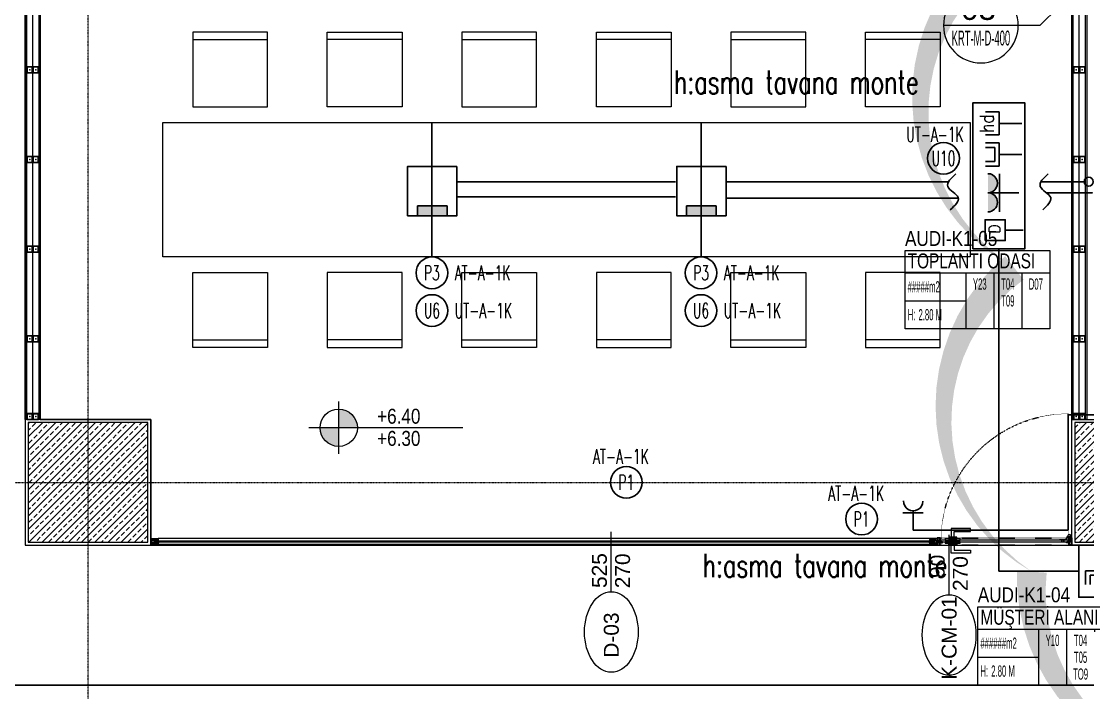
# Model space of a CAD drawing. Extents: x -1439 to 23780, y -1362 to 4476.
# Drawn here: x 8523 to 9236, y 2264 to 2713 of the extents above; entities that cross this region are included whole.
import ezdxf
from ezdxf.enums import TextEntityAlignment as Align

# ---------------------------------------------------------------- set-up
doc = ezdxf.new("R2010")
doc.units = 0
doc.header["$MEASUREMENT"] = 0
for name, pattern in [('Audi$0$DASHDOT', [1, 0.5, -0.25, 0, -0.25]), ('Audi$0$DASHDOT2', [0.5, 0.25, -0.125, 0, -0.125]), ('Audi$0$DOT2', [0.125, 0, -0.125]), ('DASHED2', [0.375, 0.25, -0.125])]:
    doc.linetypes.add(name, pattern=pattern)
doc.layers.get('0').update_dxf_attribs({"color": 9, "lineweight": 9})
for name, color, linetype, lineweight in [('0 @ 1', 9, 'Continuous', 9), ('Audi$0$01', 8, 'Continuous', 9), ('Audi$0$05', 8, 'Continuous', 9), ('Audi$0$06C', 8, 'Continuous', 9), ('Audi$0$06D', 8, 'Continuous', 9), ('Audi$0$07K', 8, 'Continuous', 9), ('Audi$0$09W', 8, 'Continuous', 9), ('Audi$0$10', 8, 'Continuous', 9), ('Audi$0$11', 8, 'Continuous', 9), ('Audi$0$14', 8, 'Continuous', 9), ('Audi$0$15', 8, 'Continuous', 9), ('Audi$0$20', 8, 'Audi$0$DOT2', 9), ('Audi$0$21', 8, 'Continuous', 9), ('Audi$0$22', 8, 'Continuous', 9), ('Audi$0$24', 8, 'Audi$0$DASHDOT2', 9), ('Audi$0$35', 8, 'Continuous', 9), ('E-1x8 W ACİL ÇIKIŞ ARMATÜRÜ (TİP1)', 7, 'Continuous', 30), ('E-DATA PRİZİ (RJ45)', 7, 'Continuous', 30), ('E-DÖŞEME (ŞAP İÇİ) PRİZ KUTUSU', 7, 'Continuous', 30), ('E-KABLO', 7, 'Continuous', 30), ('E-PRİZ', 7, 'Continuous', 30), ('E-TV PRİZİ', 7, 'Continuous', 30), ('E-YAZI', 7, 'Continuous', 30), ('E-ÇİFTLİ UPS PRİZ', 7, 'Continuous', 30)]:
    doc.layers.add(name, color=color, linetype=linetype, lineweight=lineweight)
doc.styles.add('Audi$0$Arial', font='arial.ttf', dxfattribs={"height": 2.5})
doc.styles.add('Audi$0$MuuM_TEXT-STANDART', font='ARIALN.TTF')
doc.styles.add('E-YAZI', font='txttw.shx')
pattern_1 = [(225, (-604.72494, -2171.82614), (-0.0883883476, 0.0883883476), []), (135, (-604.72494, -2171.82614), (0.0883883476, 0.0883883476), [])]

# ---------------------------------------------------------------- blocks, each defined once
blk = doc.blocks.new('Audi$0$P-AUDI_TOP')
at = {"layer": 'Audi$0$05'}
for points in [[(20, 10.5), (70, 10.5), (70, 60.5), (20, 60.5)], [(20, 10.5), (70, 10.5), (70, 60.5), (20, 60.5)], [(160, 10.5), (110, 10.5), (110, 60.5), (160, 60.5)], [(160, 10.5), (110, 10.5), (110, 60.5), (160, 60.5)], [(0, 0), (180, 0), (180, -90), (0, -90)], [(0, 0), (180, 0), (180, -90), (0, -90)], [(20, -100.5), (70, -100.5), (70, -150.5), (20, -150.5)], [(20, -100.5), (70, -100.5), (70, -150.5), (20, -150.5)], [(160, -100.5), (110, -100.5), (110, -150.5), (160, -150.5)], [(160, -100.5), (110, -100.5), (110, -150.5), (160, -150.5)]]:
    blk.add_lwpolyline(points, close=True, dxfattribs=at)
for points in [[(20, 55.5), (70, 55.5)], [(20, 55.5), (70, 55.5)], [(160, 55.5), (110, 55.5)], [(160, 55.5), (110, 55.5)], [(20, -145.5), (70, -145.5)], [(20, -145.5), (70, -145.5)], [(160, -145.5), (110, -145.5)], [(160, -145.5), (110, -145.5)]]:
    blk.add_lwpolyline(points, dxfattribs=at)
blk = doc.blocks.new('Audi$0$0_doorno')
blk.add_lwpolyline([(4.5, 0), (12.5, 0)])
blk.add_ellipse((-0.89, 0), major_axis=(-5.39, 0), ratio=0.666667)
at = {"style": 'Audi$0$Arial'}
blk.add_attdef('YUKSEKLIK', text='', height=2, dxfattribs=at).set_placement((5, 12.3), align=Align.TOP_LEFT)
blk.add_attdef('KAPINO', text='', height=2, dxfattribs=at).set_placement((0, 0), align=Align.MIDDLE)
blk.add_attdef('GENISLIK', text='', height=2, dxfattribs=at).set_placement((5, -3.79), align=Align.BOTTOM_LEFT)
blk = doc.blocks.new('Audi$0$0_detailbox1')
blk.add_lwpolyline([(10.41, -2.5), (7.91, 0), (-5, 0)])
blk.add_circle((0, 0), 5)
at = {"style": 'Audi$0$Arial'}
blk.add_attdef('DETAYADI', text='', height=3, dxfattribs=at).set_placement((0, 0), align=Align.BOTTOM_CENTER)
blk.add_attdef('PAFTAADI', text='', height=2, dxfattribs=at).set_placement((0, -0.5), align=Align.TOP_CENTER)
blk = doc.blocks.new('Audi$0$0_elevationtarget-p')
h = blk.add_hatch(color=256)
h.paths.add_polyline_path([(2.5, 0, 0.414214), (0, 2.5), (0, 0)])
h.paths.add_polyline_path([(0, 0), (-2.5, 0, 0.414214), (0, -2.5)])
blk.add_line((0, -3.5), (0, 3.5))
blk.add_lwpolyline([(16.6, 0), (-4, 0)])
blk.add_circle((0, 0), 2.5)
at = {"style": 'Audi$0$Arial'}
blk.add_attdef('BITMISKOT', text='', height=2, dxfattribs=at).set_placement((4.5, 0), align=Align.BOTTOM_LEFT)
blk.add_attdef('KABAKOT', text='', height=2, dxfattribs=at).set_placement((4.5, -0.59), align=Align.TOP_LEFT)
blk = doc.blocks.new('Audi$0$0_roomno2-flat-2')
at = {"layer": 'Audi$0$21'}
blk.add_lwpolyline([(96.88, -52.5), (0, -52.5), (0, 0), (96.88, 0)], close=True, dxfattribs=at)
for points in [[(0, -15), (96.88, -15)], [(40.62, -15), (40.62, -52.5)], [(59.38, -15), (59.38, -52.5)], [(78.12, -15), (78.12, -52.5)], [(0, -33.75), (40.62, -33.75)]]:
    blk.add_lwpolyline(points, dxfattribs=at)
at = {"layer": 'Audi$0$21', "style": 'Audi$0$MuuM_TEXT-STANDART', "width": 0.6}
blk.add_text('H:', height=7.5, dxfattribs=at).set_placement((1.75, -43.04), align=Align.MIDDLE_LEFT)
at = {"layer": 'Audi$0$21', "style": 'Audi$0$Arial'}
blk.add_attdef('ODANO', (0, 5.85), '', height=10, dxfattribs=at)
blk.add_attdef('MEKANADI', text='', height=10, dxfattribs=at).set_placement((1.75, -15), align=Align.BOTTOM_LEFT)
at = {"layer": 'Audi$0$21', "style": 'Audi$0$MuuM_TEXT-STANDART', "width": 0.6}
for tag, p in [('M2', (1.75, -24.38)), ('TEMIZTAVANYUKSEKLIGI', (9, -43.04))]:
    blk.add_attdef(tag, text='', height=7.5, dxfattribs=at).set_placement(p, align=Align.MIDDLE_LEFT)
for tag, p in [('YER01', (50, -22.5)), ('TAVAN01', (68.75, -22.5)), ('DUVAR01', (87.5, -22.5)), ('YER02', (50, -33.75)), ('TAVAN02', (68.75, -33.75)), ('DUVAR02', (87.5, -33.75)), ('YER03', (50, -45)), ('TAVAN03', (68.75, -45)), ('DUVAR03', (87.5, -45))]:
    blk.add_attdef(tag, text='', height=7.5, dxfattribs=at).set_placement(p, align=Align.MIDDLE_CENTER)
blk = doc.blocks.new('Audi$0$p-kolon_80x80')
at = {"layer": 'Audi$0$09W'}
h = blk.add_hatch(dxfattribs=at)
h.set_pattern_fill('ANSI33', color=256, scale=25, style=0)
h.set_pattern_definition([(45, (-1222.5, -385), (-4.419417, 4.419417), []), (45, (-1218.0806, -385), (-4.419417, 4.419417), [3.125, -1.5625])])
h.paths.add_polyline_path([(-40, -40), (40, -40), (40, 40), (-40, 40)])
blk.add_lwpolyline([(-40, -40), (40, -40), (40, 40), (-40, 40)], close=True)
blk = doc.blocks.new('Audi$0$Prf-40x40')
for points in [[(1.5, -2), (-1.5, -2, -0.414214), (-2, -1.5), (-2, 1.5, -0.414214), (-1.5, 2), (1.5, 2, -0.414214), (2, 1.5), (2, -1.5, -0.414214)], [(1.5, -1.7), (-1.5, -1.7, -0.414214), (-1.7, -1.5), (-1.7, 1.5, -0.414214), (-1.5, 1.7), (1.5, 1.7, -0.414214), (1.7, 1.5), (1.7, -1.5, -0.414214)]]:
    blk.add_lwpolyline(points, format="xyb", close=True)
at = {"color": 252}
blk.add_point((0, 0), dxfattribs=at)
blk = doc.blocks.new('Audi$0$g-kapı kolu-p')
for points in [[(11.85, 8.21), (-0.95, 8.21), (-0.95, 2.41), (0.95, 2.41), (0.95, 6.31), (11.85, 6.31), (11.85, 8.21)], [(11.85, -8.21), (-0.95, -8.21), (-0.95, -2.41), (0.95, -2.41), (0.95, -6.31), (11.85, -6.31), (11.85, -8.21)]]:
    blk.add_lwpolyline(points)
for points in [[(-5, 0.5), (5, 0.5), (5, 1.5), (-5, 1.5)], [(-2.65, 1.5), (2.65, 1.5), (2.65, 2.41), (-2.65, 2.41)], [(-5, -1.5), (5, -1.5), (5, -0.5), (-5, -0.5)], [(-2.65, -1.5), (2.65, -1.5), (2.65, -2.41), (-2.65, -2.41)]]:
    blk.add_lwpolyline(points, close=True)
blk = doc.blocks.new('Audi$0$k-cambölme-kapı-p')
at = {"layer": 'Audi$0$10'}
h = blk.add_hatch(dxfattribs=at)
h.set_pattern_fill('NET', color=256, angle=135, style=0)
h.set_pattern_definition([(135, (3753.7029, 560.85184), (-0.0883883476, -0.0883883476), []), (225, (3753.7029, 560.85184), (0.0883883476, -0.0883883476), [])])
h.paths.add_polyline_path([(2.08, -0.06), (2.08, 0.02), (2.07, 0.04), (2.05, 0.07), (2.01, 0.09), (1.98, 0.1), (1.97, 0.1), (1.97, -0.29), (1.94, -0.29), (1.94, -0.43), (1.88, -0.49), (1.67, -0.49), (1.82, -0.29), (1.73, -0.29), (1.53, -0.5), (1.44, -0.5), (1.62, -0.32), (1.62, -0.29), (1.51, -0.29), (1.34, -0.42), (1.32, -0.44), (1.3, -0.48), (1.29, -0.51), (1.26, -0.57), (1.26, -0.31), (1.32, -0.29), (1.23, -0.29), (1.23, -0.53), (1.23, -0.59), (1.24, -0.62), (1.26, -0.64), (3.47, -0.64), (3.47, -0.58), (3.38, -0.35), (3.38, -0.3), (3.42, -0.25), (3.42, -0.2), (3.38, -0.16), (2.73, -0.16), (2.74, -0.2), (2.91, -0.2, -1), (2.91, -0.25)])
h.paths.add_polyline_path([(2.05, -0.18), (2.05, -0.21), (2.08, -0.23), (2.11, -0.24), (2.15, -0.25), (2.95, -0.27), (2.92, -0.29), (2.55, -0.29), (2.54, -0.31), (2.52, -0.33), (2.5, -0.34), (2.48, -0.34), (2.46, -0.34), (2.44, -0.32), (2.42, -0.3), (2.08, -0.3), (1.99, -0.11), (1.99, -0.07), (2.05, -0.07)], flags=16)
h.paths.add_polyline_path([(2.41, -0.34), (2.51, -0.5), (2.08, -0.5), (2.08, -0.34)], flags=16)
h.paths.add_polyline_path([(2.55, -0.33), (2.89, -0.33), (2.94, -0.33), (3.28, -0.34, 0.166992), (3.34, -0.55), (2.72, -0.55), (2.55, -0.36)], flags=16)
h.paths.add_polyline_path([(3.02, -0.22), (3.02, -0.2), (3.33, -0.2, 0.10606), (3.29, -0.33), (3.01, -0.27)], flags=16)
h = blk.add_hatch(dxfattribs=at)
h.set_pattern_fill('NET', color=256, angle=135, style=0)
h.set_pattern_definition([(45, (474.94443, 2280.71206), (0.0883883476, -0.0883883476), []), (315, (474.94443, 2280.71206), (-0.0883883476, -0.0883883476), [])])
h.paths.add_polyline_path([(87.27, -0.16), (87.26, -0.2), (87.09, -0.2, 1), (87.09, -0.25), (87.92, -0.25), (87.92, -0.01), (87.93, 0.03), (87.96, 0.05), (88, 0.07), (88.03, 0.07), (88.03, -0.29), (88.06, -0.29), (88.06, -0.43), (88.12, -0.49), (88.33, -0.49), (88.18, -0.29), (88.27, -0.29), (88.47, -0.5), (88.56, -0.5), (88.38, -0.32), (88.38, -0.29), (88.49, -0.29), (88.66, -0.42), (88.68, -0.44), (88.7, -0.48), (88.71, -0.51), (88.74, -0.57), (88.74, -0.31), (88.68, -0.29), (88.77, -0.29), (88.77, -0.53), (88.77, -0.59), (88.76, -0.62), (88.74, -0.64), (86.53, -0.64), (86.53, -0.58), (86.62, -0.35), (86.62, -0.3), (86.58, -0.25), (86.58, -0.2), (86.62, -0.16)])
h.paths.add_polyline_path([(87.28, -0.55), (87.45, -0.36), (87.45, -0.33), (87.11, -0.33), (87.06, -0.33), (87.03, -0.31), (86.99, -0.27), (86.98, -0.22), (86.98, -0.2), (86.67, -0.2, -0.292264), (86.66, -0.55)], flags=16)
h.paths.add_polyline_path([(87.48, -0.51), (87.59, -0.51), (87.53, -0.43)], flags=16)
h.paths.add_polyline_path([(87.56, -0.4), (87.69, -0.5), (87.92, -0.5), (87.92, -0.34), (87.59, -0.34)], flags=16)
h.paths.add_polyline_path([(87.62, -0.53), (87.71, -0.62), (87.71, -0.53)], flags=16)
for points in [[(1.97, -0.29), (1.97, 2.13), (2.05, 2.13), (2.05, 2.28, 0.414214), (1.89, 2.44), (0.08, 2.44, 0.414214), (0, 2.36), (0, -2.36, 0.414214), (0.08, -2.44), (2.05, -2.44), (2.05, -2.25), (2.05, -2.23), (2.05, -2.23), (2.05, -2.23), (2.05, -2.23), (2.05, -2.23), (2.05, -0.89)], [(88.03, -0.29), (88.03, 2.13), (87.95, 2.13), (87.95, 2.28, -0.414214), (88.11, 2.44), (89.92, 2.44, -0.414214), (90, 2.36), (90, -2.36, -0.414214), (89.92, -2.44), (87.95, -2.44), (87.95, -2.25), (87.95, -2.23), (87.95, -2.23), (87.95, -2.23), (87.95, -2.23), (87.95, -2.23), (87.95, -0.89)], [(1.51, -0.29), (1.34, -0.42), (1.32, -0.44), (1.3, -0.48), (1.29, -0.51), (1.26, -0.57), (1.26, -0.31), (1.32, -0.29), (1.23, -0.29), (1.23, -0.53), (1.23, -0.59), (1.24, -0.62), (1.26, -0.64), (3.47, -0.64), (3.47, -0.58), (3.38, -0.35), (3.38, -0.3), (3.42, -0.25), (3.42, -0.2), (3.38, -0.16), (2.73, -0.16), (2.74, -0.2), (2.91, -0.2, -1), (2.91, -0.25, -1)], [(88.49, -0.29), (88.66, -0.42), (88.68, -0.44), (88.7, -0.48), (88.71, -0.51), (88.74, -0.57), (88.74, -0.31), (88.68, -0.29), (88.77, -0.29), (88.77, -0.53), (88.77, -0.59), (88.76, -0.62), (88.74, -0.64), (86.53, -0.64), (86.53, -0.58), (86.62, -0.35), (86.62, -0.3), (86.58, -0.25), (86.58, -0.2), (86.62, -0.16), (87.27, -0.16), (87.26, -0.2), (87.09, -0.2, 1), (87.09, -0.25, 1)], [(86.66, -0.55), (87.28, -0.55), (87.45, -0.36), (87.45, -0.33), (87.11, -0.33), (87.06, -0.33), (87.03, -0.31), (86.99, -0.27), (86.98, -0.22), (86.98, -0.2), (86.67, -0.2, 1)]]:
    blk.add_lwpolyline(points, format="xyb", dxfattribs=at)
for points in [[(1.82, 2.27), (0.16, 2.27), (0.16, 2.03), (0.38, 2.03), (0.38, 1.92), (0.22, 1.92), (0.22, 1.16), (0.35, 1.16), (0.35, -0.41), (0.22, -0.41), (0.22, -1.23), (0.36, -1.23), (0.36, -1.38), (0.16, -1.38), (0.16, -2.24), (1.82, -2.24), (1.82, -1.72), (1.62, -1.72), (1.62, -1.58), (1.82, -1.58), (1.82, -1.37), (1.61, -1.37), (1.61, -1.24), (1.74, -1.24), (1.74, -0.85), (1.06, -0.85), (1.06, -0.13), (1.5, -0.13), (1.5, 1.92), (1.57, 2.03), (1.82, 2.03), (1.82, 2.27)], [(0.69, 3.63), (0.69, 2.44)], [(0.69, 2.27), (0.69, -0.24), (1.06, -0.24)], [(1.06, 2.44), (1.06, 2.86)], [(1.06, -0.13), (1.06, 2.27)], [(1.5, 1.92), (1.06, 1.92)], [(1.17, 1.92), (1.17, -0.13)], [(2.91, -0.25), (2.08, -0.06), (2.08, 0.02), (2.07, 0.04), (2.05, 0.07), (2.01, 0.09), (1.98, 0.1), (1.97, 0.1)], [(3.84, 0.88), (2.63, 3.22)], [(4.07, 1.27), (2.67, 3.99)], [(8.14, 0.88), (8.14, 1.27), (4.07, 1.27)], [(5.3, 0.88), (5.3, -0.16)], [(5.5, 1.27), (5.77, 0.97), (5.77, 0.88)], [(5.59, 0.88), (5.59, -0.16)], [(6.76, 1.27), (6.49, 0.97), (6.49, 0.88)], [(6.67, 0.88), (6.67, -0.16)], [(6.96, 0.88), (6.96, -0.16)], [(87.09, -0.25), (87.92, -0.25), (87.92, -0.01), (87.93, 0.03), (87.96, 0.05), (88, 0.07), (88.03, 0.07)], [(88.18, 2.27), (89.84, 2.27), (89.84, 2.03), (89.62, 2.03), (89.62, 1.92), (89.78, 1.92), (89.78, 1.16), (89.65, 1.16), (89.65, -0.41), (89.78, -0.41), (89.78, -1.23), (89.64, -1.23), (89.64, -1.38), (89.84, -1.38), (89.84, -2.24), (88.18, -2.24), (88.18, -1.72), (88.38, -1.72), (88.38, -1.58), (88.18, -1.58), (88.18, -1.37), (88.39, -1.37), (88.39, -1.24), (88.26, -1.24), (88.26, -0.85), (88.94, -0.85), (88.94, -0.13), (88.5, -0.13), (88.5, 1.92), (88.43, 2.03), (88.18, 2.03), (88.18, 2.27)], [(2.05, -0.89), (3.59, -0.89), (3.59, -0.64), (1.23, -0.64), (1.23, -0.29), (1.97, -0.29)], [(1.62, -0.29), (1.62, -0.32), (1.44, -0.5), (1.53, -0.5), (1.73, -0.29)], [(1.82, -0.29), (1.67, -0.49), (1.88, -0.49), (1.94, -0.43), (1.94, -0.29)], [(3.34, -0.55), (2.72, -0.55), (2.55, -0.36), (2.55, -0.33), (2.89, -0.33), (2.94, -0.33)], [(3.28, -0.34), (3.28, -0.34), (2.94, -0.33)], [(3.01, -0.27), (3.02, -0.22), (3.02, -0.2), (3.33, -0.2)], [(3.01, -0.27), (3.29, -0.33), (3.29, -0.33)], [(4.06, -0.16), (4.06, -0.55), (8.14, -0.55)], [(8.14, -0.55), (8.14, -0.16)], [(87.95, -0.89), (86.41, -0.89), (86.41, -0.64), (88.77, -0.64), (88.77, -0.29), (88.03, -0.29)], [(87.59, -0.51), (87.53, -0.43), (87.48, -0.51), (87.59, -0.51)], [(88.18, -0.29), (88.33, -0.49), (88.12, -0.49), (88.06, -0.43), (88.06, -0.29)], [(88.38, -0.29), (88.38, -0.32), (88.56, -0.5), (88.47, -0.5), (88.27, -0.29)]]:
    blk.add_lwpolyline(points, dxfattribs=at)
at = {"layer": 'Audi$0$10', "linetype": 'Audi$0$DASHDOT', "ltscale": 0.05}
for points in [[(3.22, 3.63), (0.2, 3.63)], [(1.71, 2.14), (1.71, 4.9)], [(6.13, 1.44), (6.13, -0.55)]]:
    blk.add_lwpolyline(points, dxfattribs=at)
at = {"layer": 'Audi$0$10'}
for points in [[(1.99, -0.07), (2.05, -0.07), (2.05, -0.18), (2.05, -0.21), (2.08, -0.23), (2.11, -0.24), (2.15, -0.25), (2.95, -0.27), (2.92, -0.29), (2.55, -0.29), (2.54, -0.31), (2.52, -0.33), (2.5, -0.34), (2.48, -0.34), (2.46, -0.34), (2.44, -0.32), (2.42, -0.3), (2.08, -0.3), (1.99, -0.11)], [(2.08, -0.5), (2.08, -0.34), (2.41, -0.34), (2.51, -0.5), (2.51, -0.5)], [(87.92, -0.5), (87.92, -0.34), (87.59, -0.34), (87.56, -0.4), (87.69, -0.5)], [(87.62, -0.53), (87.71, -0.53), (87.71, -0.62)]]:
    blk.add_lwpolyline(points, close=True, dxfattribs=at)
blk.add_circle((1.71, 3.65), 1.02, dxfattribs=at)
for centre, start, end in [((3.6, -0.37), 176.14303, 214.06492), ((3.6, -0.37), 148.89788, 173.11441), ((86.4, -0.37), 325.93508, 31.10212)]:
    blk.add_arc(centre, 0.322, start, end, dxfattribs=at)
at = {"layer": 'Audi$0$15', "linetype": 'Audi$0$DOT2'}
blk.add_lwpolyline([(2.48, 0.36), (2.48, 85.36)], dxfattribs=at)
at = {"layer": 'Audi$0$15'}
blk.add_lwpolyline([(2.58, 0.88), (87.42, 0.88), (87.52, 0.78), (87.52, -0.05), (87.42, -0.16), (2.58, -0.16), (2.58, -0.16), (2.48, -0.05), (2.48, 0.78), (2.58, 0.88)], dxfattribs=at)
at = {"layer": 'Audi$0$15', "linetype": 'Audi$0$DOT2'}
blk.add_arc((2.48, 0.36), 85.04, 0, 90, dxfattribs=at)
at = {"layer": 'Audi$0$20'}
for p, q in [((87.95, 2.43), (2.05, 2.43)), ((87.95, 2.13), (2.05, 2.13)), ((87.95, -2.23), (2.05, -2.23)), ((87.95, -2.44), (2.05, -2.44))]:
    blk.add_line(p, q, dxfattribs=at)
at = {"layer": 'Audi$0$06C', "xscale": -1}
blk.add_blockref('Audi$0$g-kapı kolu-p', (79.64, 0.38), dxfattribs=at)
blk = doc.blocks.new('Audi$0$p-strahle-alüminyumdoğramaprofili')
at = {"layer": 'Audi$0$10'}
h = blk.add_hatch(dxfattribs=at)
h.set_pattern_fill('NET', color=256, angle=315, style=0)
h.set_pattern_definition(pattern_1)
h.paths.add_polyline_path([(-4.62, 2.65), (-4.68, 2.65), (-4.72, 2.75), (-4.72, 2.8), (-4.69, 2.8), (-4.69, 2.92), (-4.98, 2.92), (-4.98, 2.8), (-4.95, 2.8), (-4.99, 2.65), (-5.08, 2.66), (-5.25, 2.28), (-5.14, 2.28), (-5.14, 2.33), (-4.98, 2.52, 0.2599), (-4.9, 2.28), (-4.66, 2.28, 0.382682)])
h.paths.add_polyline_path([(-4.86, 2.52), (-4.67, 2.52, -2.16717)], flags=16)
h = blk.add_hatch(dxfattribs=at)
h.set_pattern_fill('NET', color=256, angle=315, style=0)
h.set_pattern_definition(pattern_1)
h.paths.add_polyline_path([(-4.62, 0.88), (-4.68, 0.88), (-4.72, 0.77), (-4.72, 0.73), (-4.69, 0.73), (-4.69, 0.6), (-4.98, 0.6), (-4.98, 0.73), (-4.95, 0.73), (-4.99, 0.88), (-5.08, 0.87), (-5.25, 1.24), (-5.14, 1.24), (-5.14, 1.2), (-4.98, 1.01, -0.2599), (-4.9, 1.24), (-4.66, 1.24, -0.382682)])
h.paths.add_polyline_path([(-4.86, 1), (-4.67, 1, 2.16717)], flags=16)
h = blk.add_hatch(dxfattribs=at)
h.set_pattern_fill('NET', color=256, angle=315, style=0)
h.set_pattern_definition([(225, (-608.45214, -2173.53612), (-0.0883883476, 0.0883883476), []), (135, (-608.45214, -2173.53612), (0.0883883476, 0.0883883476), [])])
h.paths.add_polyline_path([(-3.45, 2.28), (-3.45, 2.57), (-4.49, 2.57), (-4.49, 2.28)])
h = blk.add_hatch(dxfattribs=at)
h.set_pattern_fill('NET', color=256, angle=315, style=0)
h.set_pattern_definition([(225, (-608.45214, -2180.04526), (-0.0883883476, 0.0883883476), []), (135, (-608.45214, -2180.04526), (0.0883883476, 0.0883883476), [])])
h.paths.add_polyline_path([(-3.45, 0.93), (-3.45, 1.24), (-4.49, 1.24), (-4.49, 0.93)])
h = blk.add_hatch(dxfattribs=at)
h.set_pattern_fill('NET', color=256, angle=315, style=0)
h.set_pattern_definition([(225, (-629.50454, -2177.58922), (-0.0883883476, 0.0883883476), []), (135, (-629.50454, -2177.58922), (0.0883883476, 0.0883883476), [])])
h.paths.add_polyline_path([(0, 0.68), (0, 1.75), (-0.18, 1.75), (-0.18, 0.68)])
for points in [[(-5.08, 2.66), (-5.25, 2.28)], [(-5.09, 0.88), (-5.25, 1.24)], [(-4.98, 2.52), (-5.14, 2.33), (-5.14, 2.28)], [(-4.98, 1.01), (-5.14, 1.2), (-5.14, 1.24)], [(-4.92, 3.6), (-4.92, 3.16), (-4.61, 3.16), (-4.61, 2.87), (-4.52, 2.87), (-4.62, 2.65), (-4.68, 2.65), (-4.72, 2.75), (-4.72, 2.8), (-4.69, 2.8), (-4.69, 3.05), (-4.98, 3.05), (-4.98, 2.8), (-4.95, 2.8), (-4.99, 2.65), (-5.08, 2.66), (-5.07, 3.76), (-0.11, 3.76)], [(-4.69, 2.92), (-4.98, 2.92)], [(-4.71, 0.6), (-4.98, 0.6)], [(-2.83, 0.2), (-2.67, 0.2), (-2.67, -0.04), (-4.87, -0.04), (-4.87, 0.19), (-4.57, 0.19), (-4.57, 0.73), (-2.67, 0.73)], [(-4.52, 2.87), (-4.49, 2.87), (-4.49, 2.26)], [(-4.49, 0.93), (-4.49, 0.93), (-4.49, 1.26)], [(-3.45, 2.26), (-3.45, 2.57)], [(-3.45, 1.26), (-3.45, 0.93)], [(-2.08, 0.93), (-2.08, 2.57)], [(-0.18, 0.68), (0, 0.68), (0, 1.75)], [(-0.18, 1.75), (0, 1.75)]]:
    blk.add_lwpolyline(points, dxfattribs=at)
for points in [[(-0.18, 2.74), (-0.18, 2.21), (0, 2.21), (0, 2.08), (-0.18, 2.08), (-0.18, 0.43), (0, 0.43), (0, 0), (-0.12, 0), (-0.12, -0.24), (-5.09, -0.24), (-5.09, 0.88), (-4.98, 0.88), (-4.94, 0.7), (-4.99, 0.7), (-4.99, 0.33), (-4.71, 0.33), (-4.71, 0.88), (-4.56, 0.88), (-4.52, 0.93), (-1.28, 0.93), (-1.2, 1.22), (-0.9, 1.22), (-0.9, 0.62), (-0.58, 0.62), (-0.58, 2.74)], [(-2.03, 0.78), (-1.35, 0.78), (-1.35, 0.08), (-1.28, 0.04), (-1.28, -0.04), (-2.09, -0.04), (-2.09, 0.1), (-2.03, 0.15)]]:
    blk.add_lwpolyline(points, close=True, dxfattribs=at)
for points in [[(-0.57, 3.26), (-0.57, 3.62), (-4.89, 3.62), (-4.89, 3.65, 0.561743), (-4.97, 3.66, 0.595966), (-4.92, 3.6, -2.204878)], [(-4.67, 2.52), (-4.86, 2.52, 1)], [(-4.67, 1), (-4.86, 1, -1)], [(-4.61, 2.87), (-4.49, 3.45, -0.833203), (-4.18, 3.44, -0.447088)], [(-4.49, 2.57), (-1.23, 2.57, -0.414214), (-0.9, 2.25), (-0.9, 1.22)], [(-4.18, 3.44), (-4.18, 2.99, 0.414214), (-4.07, 2.89), (-0.82, 2.89), (-0.82, 3.62)], [(-2.67, 0.73), (-2.67, 0.32), (-2.83, 0.32, 1), (-2.83, 0.2, -1)], [(-0.11, 3.76), (-0.11, 3.62), (-0.45, 3.62), (-0.45, 3.14, -1), (-0.66, 3.14)], [(-0.66, 3.14, -0.305404), (-0.57, 3.26, -5.773092)]]:
    blk.add_lwpolyline(points, format="xyb", dxfattribs=at)
for centre, radius, start, end in [((-4.73, 2.47), 0.253, 168.66756, 234.12581), ((-4.73, 1.06), 0.253, 125.87419, 191.33244), ((-4.77, 2.44), 0.125, 139.54015, 40.45985), ((-4.77, 1.08), 0.125, 319.54015, 220.45985), ((-4.84, 2.48), 0.273, 305.97376, 36.42893), ((-4.84, 1.04), 0.273, 323.57107, 54.02624)]:
    blk.add_arc(centre, radius, start, end, dxfattribs=at)
blk = doc.blocks.new('*U493')
at = {"layer": 'Audi$0$06D'}
for points in [[(4.95, 4), (521.05, 4)], [(4.95, 0), (521.04, 0)]]:
    blk.add_lwpolyline(points, dxfattribs=at)
at = {"layer": 'Audi$0$15'}
for points in [[(1.96, 2.5), (524.04, 2.5)], [(524.04, 1.5), (1.96, 1.5)]]:
    blk.add_lwpolyline(points, dxfattribs=at)
at = {"layer": '0 @ 1', "linetype": 'Continuous', "xscale": -1}
blk.add_blockref('Audi$0$p-strahle-alüminyumdoğramaprofili', (-0.12, 0.24), dxfattribs=at)
at = {"layer": '0 @ 1', "linetype": 'Continuous'}
blk.add_blockref('Audi$0$p-strahle-alüminyumdoğramaprofili', (526.12, 0.24), dxfattribs=at)
blk = doc.blocks.new('10_DÖŞEME (ŞAP İÇİ) PRİZ KUTUSU')
at = {"layer": 'E-DÖŞEME (ŞAP İÇİ) PRİZ KUTUSU'}
blk.add_hatch(color=5, dxfattribs=at).paths.add_polyline_path([(0.734, 0.216), (0.734, 0.706), (-0.734, 0.706), (-0.734, 0.216)])
at = {"layer": 'E-DÖŞEME (ŞAP İÇİ) PRİZ KUTUSU', "color": 5}
for points in [[(1.224, 2.664), (1.224, 0.216), (-1.224, 0.216), (-1.224, 2.664)], [(0.734, 0.706), (0.734, 0.216), (-0.734, 0.216), (-0.734, 0.706)]]:
    blk.add_lwpolyline(points, close=True, dxfattribs=at)
blk = doc.blocks.new('100_ÇİFTLİ UPS PRİZ')
at = {"layer": 'E-ÇİFTLİ UPS PRİZ', "color": 4}
for p, q in [((0, 3.86), (0, 0)), ((-2.4, 2.43), (2.4, 2.43))]:
    blk.add_line(p, q, dxfattribs=at)
at = {"layer": 'E-ÇİFTLİ UPS PRİZ', "color": 4, "const_width": 1.2}
for points in [[(-1.8, 3.85, 0.97398), (-0.6, 3.85, 0.97398)], [(0.6, 3.85, 0.97398), (1.8, 3.85, 0.97398)]]:
    blk.add_lwpolyline(points, format="xyb", dxfattribs=at)
at = {"layer": 'E-ÇİFTLİ UPS PRİZ', "color": 4}
for centre, start, end in [((-1.2, 3.87), 179.6083, 359.6083), ((1.2, 3.87), 180.3917, 0.3917)]:
    blk.add_arc(centre, 1.2, start, end, dxfattribs=at)
blk = doc.blocks.new('100_TV PRİZİ')
at = {"layer": 'E-TV PRİZİ', "color": 4}
for p, q in [((-1.23, 3.87), (-1.23, 2.4)), ((-0.74, 3.87), (-0.74, 2.89)), ((0.74, 3.87), (0.74, 2.89)), ((1.23, 3.87), (1.23, 2.4)), ((-1.23, 2.4), (1.23, 2.4)), ((-0.74, 2.89), (0.74, 2.89)), ((0, 2.4), (0, 0))]:
    blk.add_line(p, q, dxfattribs=at)
blk = doc.blocks.new('*U326')
at = {"layer": 'E-DATA PRİZİ (RJ45)', "color": 4}
blk.add_line((0, 0), (0, 2.1), dxfattribs=at)
blk.add_lwpolyline([(-1.23, 4.48), (1.23, 4.48), (1.23, 2.1), (-1.23, 2.1)], close=True, dxfattribs=at)
at = {"layer": 'E-DATA PRİZİ (RJ45)', "color": 3, "style": 'E-YAZI'}
blk.add_text('D', height=1.28, dxfattribs=at).set_placement((-0.44, 2.73))
blk = doc.blocks.new('E-ROTA-GRPRZ1')
at = {"layer": 'E-1x8 W ACİL ÇIKIŞ ARMATÜRÜ (TİP1)', "color": 1}
blk.add_lwpolyline([(-48.8, 34.88), (48.8, 34.88), (48.8, 0), (-48.8, 0)], close=True, dxfattribs=at)
at = {"layer": 'E-TV PRİZİ', "color": 4}
for p, q in [((27.37, 26.42), (27.37, 17.13)), ((42.85, 26.42), (42.85, 17.13)), ((27.37, 17.13), (42.85, 17.13)), ((35.11, 17.13), (35.11, 2.01))]:
    blk.add_line(p, q, dxfattribs=at)
at = {"layer": 'E-DATA PRİZİ (RJ45)', "xscale": 5.67, "yscale": 5.67, "zscale": 5.67}
blk.add_blockref('*U326', (-36.28, 1.24), dxfattribs=at)
at = {"layer": 'E-TV PRİZİ', "xscale": 6.3, "yscale": 6.3, "zscale": 6.3}
blk.add_blockref('100_TV PRİZİ', (14.29, 2.01), dxfattribs=at)
at = {"layer": 'E-ÇİFTLİ UPS PRİZ', "xscale": 5.322239999999999, "yscale": 5.322239999999999, "zscale": 5.322239999999999}
blk.add_blockref('100_ÇİFTLİ UPS PRİZ', (-11.31, 4.14), dxfattribs=at)
at = {"layer": 'E-YAZI', "color": 3, "style": 'E-YAZI', "width": 0.8}
blk.add_text('hd', height=9.408, dxfattribs=at).set_placement((28.92, 20.85))
blk = doc.blocks.new('E-ROTA-GRPRZ2')
at = {"layer": 'E-1x8 W ACİL ÇIKIŞ ARMATÜRÜ (TİP1)', "color": 1}
blk.add_lwpolyline([(-37.7, 34.88), (37.7, 34.88), (37.7, 0), (-37.7, 0)], close=True, dxfattribs=at)
at = {"layer": 'E-DATA PRİZİ (RJ45)', "xscale": 5.67, "yscale": 5.67, "zscale": 5.67}
blk.add_blockref('*U326', (-25.18, 1.24), dxfattribs=at)
at = {"layer": 'E-TV PRİZİ', "xscale": 6.3, "yscale": 6.3, "zscale": 6.3}
blk.add_blockref('100_TV PRİZİ', (25.39, 2.01), dxfattribs=at)
at = {"layer": 'E-ÇİFTLİ UPS PRİZ', "xscale": 5.322239999999999, "yscale": 5.322239999999999, "zscale": 5.322239999999999}
blk.add_blockref('100_ÇİFTLİ UPS PRİZ', (-0.2, 4.14), dxfattribs=at)
blk = doc.blocks.new('100_PRİZ')
at = {"layer": 'E-PRİZ', "color": 4}
for p, q in [((-1.22, 2.14), (1.28, 2.14)), ((0, 2.4), (0, 0))]:
    blk.add_line(p, q, dxfattribs=at)
blk.add_arc((0, 3.6), 1.2, 180.7551, 0.7551, dxfattribs=at)

msp = doc.modelspace()

# ---------------------------------------------------------------- linework, layer by layer
at = {"color": 6}
msp.add_lwpolyline([(9843.91, 3048, 0, 20, -0.520567), (9983.42, 2902.79, 0, 20, -0.520567), (9983.42, 2902.79, 0, 20, -0.520567), (10058.98, 2711.11, 0, 20, -0.520567), (10058.98, 2711.11, 0, 20, -0.520567), (10079.33, 2510.73, 0, 20, -0.520567), (10079.33, 2510.73, 0, 20, -0.520567), (10053.17, 2310.34, 0, 20, -0.520567), (10053.17, 2310.34, 0, 20, -0.520567), (9867.16, 2199.98, 0, 20, -0.520567), (9867.16, 2199.98, 0, 20, -0.520567), (9666.62, 2194.17, 0, 20, -0.520567), (9666.62, 2194.17, 0, 20, -0.520567), (9358.54, 2217.4, 0, 20, -0.520567), (9358.54, 2217.4, 0, 20, -0.520567), (9198.69, 2345.19, 0, 20, -0.520567), (9198.69, 2345.19, 0, 20, -0.520567), (9187.06, 2548.48, 0, 20, -0.520567), (9187.06, 2548.48, 0, 20, -0.520567), (9169.62, 2754.68, 0, 20, -0.520567), (9169.62, 2754.68, 0, 20, -0.520567), (9236.47, 2966.68, 0, 20, -0.520567), (9437.01, 3024.77, 0, 20, -0.520567)], format="xyseb", dxfattribs=at)
at = {"layer": 'Audi$0$06D'}
for points in [[(8530.5, 2450.5), (8530.5, 2739.5)], [(9230.5, 2450.5), (9230.5, 2739.5)]]:
    msp.add_lwpolyline(points, dxfattribs=at)
at = {"layer": 'Audi$0$11'}
for points in [[(8535.5, 2447), (8525.5, 2447), (8525.5, 2743), (8535.5, 2743)], [(8534.5, 2447), (8526.5, 2447), (8526.5, 2743), (8534.5, 2743)], [(9235.5, 2447), (9225.5, 2447), (9225.5, 2743), (9235.5, 2743)], [(9234.5, 2447), (9226.5, 2447), (9226.5, 2743), (9234.5, 2743)]]:
    msp.add_lwpolyline(points, close=True, dxfattribs=at)
at = {"layer": 'Audi$0$14'}
for points in [[(8609.5, 2447), (8525.5, 2447), (8525.5, 2363), (8609.5, 2363)], [(9225.5, 2447), (9309.5, 2447), (9309.5, 2363), (9225.5, 2363)]]:
    msp.add_lwpolyline(points, close=True, dxfattribs=at)
at = {"layer": 'Audi$0$24'}
for points in [[(8567.5, 195), (8567.5, 4035)], [(6827.5, 2405), (11027.5, 2405)]]:
    msp.add_lwpolyline(points, dxfattribs=at)
at = {"layer": 'Audi$0$35'}
msp.add_lwpolyline([(7909.5, 2803), (8525.5, 2803), (8525.5, 2363), (10472.5, 2363), (10472.5, 2240), (9967.4, 2240), (10004.84, 1897.89, 0.099521), (7703.07, 1167.17)], format="xyb", dxfattribs=at)
for points in [[(8609.5, 2803), (8609.5, 2743), (8535.5, 2743), (8535.5, 2447), (8609.5, 2447), (8609.5, 2363), (9225.5, 2363), (9225.5, 2803)], [(9235.5, 2743), (9235.5, 2447), (9309.5, 2447), (9309.5, 2363), (9925.5, 2363), (9925.5, 2447), (9990.5, 2447), (9990.5, 2743), (9925.5, 2743), (9925.5, 2803), (9309.5, 2803), (9309.5, 2743)]]:
    msp.add_lwpolyline(points, close=True, dxfattribs=at)
at = {"layer": 'E-KABLO', "color": 4, "linetype": 'DASHED2'}
for p, q in [((8814.4, 2606.01), (8960.6, 2606.01)), ((8994.4, 2606.15), (9143.09, 2606.15)), ((9204.94, 2606.15), (9233.77, 2606.15))]:
    msp.add_line(p, q, dxfattribs=at)
at = {"layer": 'E-KABLO', "color": 6, "linetype": 'DASHED2'}
for p, q in [((9208.7, 2598.62), (9239.59, 2598.62)), ((8814.4, 2596.01), (8960.6, 2596.01)), ((8994.4, 2595.11), (9149.64, 2595.11)), ((9119.45, 2373), (9223.02, 2373))]:
    msp.add_line(p, q, dxfattribs=at)
at = {"layer": 'E-KABLO', "color": 4}
for p in [(9176.69, 2561.25), (9230.13, 2345.56)]:
    msp.add_line(p, (9176.69, 2345.56), dxfattribs=at)
at = {"layer": 'E-KABLO', "color": 6}
for p, q in [((9223.02, 2450.22), (9313.02, 2450.22)), ((9223.02, 2450.22), (9223.02, 2373)), ((9313.02, 2269.28), (7919.5, 2269.28))]:
    msp.add_line(p, q, dxfattribs=at)
at = {"layer": 'E-KABLO', "color": 7, "linetype": 'Continuous'}
for centre in [(9139.67, 2621.81), (8797.5, 2545.17), (8977.5, 2545.17), (8797.5, 2519.95), (8977.5, 2519.95), (8927.5, 2405), (9084.86, 2380.39)]:
    msp.add_circle(centre, 10.61, dxfattribs=at)
at = {"layer": 'E-KABLO', "color": 4}
msp.add_circle((9236.77, 2606.15), 3, dxfattribs=at)
at = {"layer": 'E-KABLO', "color": 3}
for points in [[(9147.9, 2611.52), (9142.57, 2602.92), (9149.54, 2595.54), (9144.21, 2587.35)], [(9209.75, 2611.52), (9204.42, 2602.92), (9211.39, 2595.54), (9206.06, 2587.35)]]:
    msp.add_spline(points, degree=3, dxfattribs=at)

# ---------------------------------------------------------------- block references
ref = msp.add_blockref('Audi$0$0_roomno2-flat-2', (9113.94, 2560.17))
ref.add_attrib('ODANO', 'AUDI-K1-05', dxfattribs={"layer": 'Audi$0$21', "height": 10, "style": 'Audi$0$MuuM_TEXT-STANDART'}).set_placement((9113.94, 2560.17), align=Align.BOTTOM_LEFT)
ref.add_attrib('MEKANADI', 'TOPLANTI ODASI', dxfattribs={"layer": 'Audi$0$21', "height": 10, "style": 'Audi$0$MuuM_TEXT-STANDART', "width": 0.9}).set_placement((9115.69, 2545.17), align=Align.BOTTOM_LEFT)
ref.add_attrib('M2', '#####m2', dxfattribs={"layer": 'Audi$0$21', "height": 7.5, "style": 'Audi$0$MuuM_TEXT-STANDART', "width": 0.6}).set_placement((9115.69, 2535.8), align=Align.MIDDLE_LEFT)
ref.add_attrib('TEMIZTAVANYUKSEKLIGI', '2.80 M', dxfattribs={"layer": 'Audi$0$21', "height": 7.5, "style": 'Audi$0$MuuM_TEXT-STANDART', "width": 0.6}).set_placement((9122.94, 2517.13), align=Align.MIDDLE_LEFT)
ref.add_attrib('YER01', 'Y23', dxfattribs={"layer": 'Audi$0$21', "height": 7.5, "style": 'Audi$0$MuuM_TEXT-STANDART', "width": 0.6}).set_placement((9163.94, 2537.67), align=Align.MIDDLE_CENTER)
ref.add_attrib('TAVAN01', 'T04', dxfattribs={"layer": 'Audi$0$21', "height": 7.5, "style": 'Audi$0$MuuM_TEXT-STANDART', "width": 0.6}).set_placement((9182.69, 2537.67), align=Align.MIDDLE_CENTER)
ref.add_attrib('DUVAR01', 'D07', dxfattribs={"layer": 'Audi$0$21', "height": 7.5, "style": 'Audi$0$MuuM_TEXT-STANDART', "width": 0.6}).set_placement((9201.44, 2537.67), align=Align.MIDDLE_CENTER)
ref.add_attrib('TAVAN02', 'T09', dxfattribs={"layer": 'Audi$0$21', "height": 7.5, "style": 'Audi$0$MuuM_TEXT-STANDART', "width": 0.6}).set_placement((9182.69, 2526.42), align=Align.MIDDLE_CENTER)
at = {"linetype": 'Continuous', "rotation": 180}
msp.add_blockref('*U493', (9135.5, 2367.42), dxfattribs=at)
ref = msp.add_blockref('Audi$0$0_roomno2-flat-2', (9162.61, 2321.74))
ref.add_attrib('ODANO', 'AUDI-K1-04', dxfattribs={"layer": 'Audi$0$21', "height": 10, "style": 'Audi$0$MuuM_TEXT-STANDART'}).set_placement((9162.61, 2321.74), align=Align.BOTTOM_LEFT)
ref.add_attrib('MEKANADI', 'MÜŞTERİ ALANI', dxfattribs={"layer": 'Audi$0$21', "height": 10, "style": 'Audi$0$MuuM_TEXT-STANDART', "width": 0.9}).set_placement((9164.36, 2306.74), align=Align.BOTTOM_LEFT)
ref.add_attrib('M2', '######m2', dxfattribs={"layer": 'Audi$0$21', "height": 7.5, "style": 'Audi$0$MuuM_TEXT-STANDART', "width": 0.6}).set_placement((9164.36, 2297.37), align=Align.MIDDLE_LEFT)
ref.add_attrib('TEMIZTAVANYUKSEKLIGI', '2.80 M', dxfattribs={"layer": 'Audi$0$21', "height": 7.5, "style": 'Audi$0$MuuM_TEXT-STANDART', "width": 0.6}).set_placement((9171.61, 2278.7), align=Align.MIDDLE_LEFT)
ref.add_attrib('YER01', 'Y10', dxfattribs={"layer": 'Audi$0$21', "height": 7.5, "style": 'Audi$0$MuuM_TEXT-STANDART', "width": 0.6}).set_placement((9212.61, 2299.24), align=Align.MIDDLE_CENTER)
ref.add_attrib('TAVAN01', 'T04', dxfattribs={"layer": 'Audi$0$21', "height": 7.5, "style": 'Audi$0$MuuM_TEXT-STANDART', "width": 0.6}).set_placement((9231.36, 2299.24), align=Align.MIDDLE_CENTER)
ref.add_attrib('DUVAR01', 'D07', dxfattribs={"layer": 'Audi$0$21', "height": 7.5, "style": 'Audi$0$MuuM_TEXT-STANDART', "width": 0.6}).set_placement((9250.11, 2299.24), align=Align.MIDDLE_CENTER)
ref.add_attrib('TAVAN02', 'T05', dxfattribs={"layer": 'Audi$0$21', "height": 7.5, "style": 'Audi$0$MuuM_TEXT-STANDART', "width": 0.6}).set_placement((9231.36, 2287.99), align=Align.MIDDLE_CENTER)
ref.add_attrib('TAVAN03', 'TO9', dxfattribs={"layer": 'Audi$0$21', "height": 7.5, "style": 'Audi$0$MuuM_TEXT-STANDART', "width": 0.6}).set_placement((9231.36, 2276.74), align=Align.MIDDLE_CENTER)
at = {"layer": 'Audi$0$01'}
for p in [(8567.5, 2405), (9267.5, 2405)]:
    msp.add_blockref('Audi$0$p-kolon_80x80', p, dxfattribs=at)
at = {"layer": 'Audi$0$05'}
for p in [(8617.5, 2645.79), (8797.5, 2645.79), (8977.5, 2645.79)]:
    msp.add_blockref('Audi$0$P-AUDI_TOP', p, dxfattribs=at)
at = {"layer": 'Audi$0$07K', "xscale": -1}
msp.add_blockref('Audi$0$k-cambölme-kapı-p', (9225.5, 2365.44), dxfattribs=at)
at = {"layer": 'Audi$0$10', "xscale": -1}
for p in [(8528.5, 2681), (8532.5, 2681), (9228.5, 2681), (9232.5, 2681), (8528.5, 2621), (8532.5, 2621), (9228.5, 2621), (9232.5, 2621), (8528.5, 2561), (8532.5, 2561), (9228.5, 2561), (9232.5, 2561), (8528.5, 2501), (8532.5, 2501), (9228.5, 2501), (9232.5, 2501), (8528.5, 2449), (8532.5, 2449), (9228.5, 2449), (9232.5, 2449)]:
    msp.add_blockref('Audi$0$Prf-40x40', p, dxfattribs=at)
at = {"layer": 'Audi$0$21'}
ref = msp.add_blockref('Audi$0$0_detailbox1', (9164.66, 2710.65), dxfattribs=dict(at, xscale=-5, yscale=5, zscale=5, rotation=180))
ref.add_attrib('DETAYADI', '03', dxfattribs={"layer": '0', "height": 15, "style": 'Audi$0$Arial'}).set_placement((9163.07, 2709.9), align=Align.BOTTOM_CENTER)
ref.add_attrib('PAFTAADI', 'KRT-M-D-400', dxfattribs={"layer": '0', "height": 10, "style": 'Audi$0$Arial', "width": 0.45}).set_placement((9164.69, 2707.27), align=Align.TOP_CENTER)
ref = msp.add_blockref('Audi$0$0_elevationtarget-p', (8735.15, 2441.5), dxfattribs=dict(at, xscale=5, yscale=5, zscale=0.5))
ref.add_attrib('BITMISKOT', ' +6.40', dxfattribs={"layer": '0', "height": 10, "style": 'Audi$0$MuuM_TEXT-STANDART'}).set_placement((8757.65, 2441.23), align=Align.BOTTOM_LEFT)
ref.add_attrib('KABAKOT', ' +6.30', dxfattribs={"layer": '0', "height": 10, "style": 'Audi$0$MuuM_TEXT-STANDART'}).set_placement((8757.65, 2426.4), align=Align.BOTTOM_LEFT)
at = {"layer": 'Audi$0$22'}
ref = msp.add_blockref('Audi$0$0_doorno', (8917.5, 2309.3), dxfattribs=dict(at, xscale=5, yscale=5, zscale=5, rotation=90))
ref.add_attrib('KAPINO', 'D-03', dxfattribs={"layer": '0', "height": 10, "rotation": 90, "style": 'Audi$0$Arial'}).set_placement((8917.5, 2302.79), align=Align.MIDDLE)
ref.add_attrib('GENISLIK', '525', dxfattribs={"layer": '0', "height": 10, "rotation": 90, "style": 'Audi$0$Arial'}).set_placement((8917.5, 2334.3), align=Align.BOTTOM_LEFT)
ref.add_attrib('YUKSEKLIK', '270', dxfattribs={"layer": '0', "height": 10, "rotation": 90, "style": 'Audi$0$Arial'}).set_placement((8920, 2334.12), align=Align.TOP_LEFT)
ref = msp.add_blockref('Audi$0$0_doorno', (9143.43, 2307.33), dxfattribs=dict(at, xscale=5, yscale=5, zscale=5, rotation=90))
ref.add_attrib('KAPINO', 'K-CM-01', dxfattribs={"layer": '0', "height": 10, "rotation": 90, "style": 'Audi$0$Arial'}).set_placement((9143.43, 2300.82), align=Align.MIDDLE)
ref.add_attrib('GENISLIK', '90', dxfattribs={"layer": '0', "height": 10, "rotation": 90, "style": 'Audi$0$Arial'}).set_placement((9143.43, 2341.04), align=Align.BOTTOM_LEFT)
ref.add_attrib('YUKSEKLIK', '270', dxfattribs={"layer": '0', "height": 10, "rotation": 90, "style": 'Audi$0$Arial'}).set_placement((9145.93, 2332.33), align=Align.TOP_LEFT)
at = {"layer": 'E-DÖŞEME (ŞAP İÇİ) PRİZ KUTUSU', "xscale": 13.48039215686274, "yscale": 13.48039215686274, "zscale": 13.48039215686274}
for p in [(8797.75, 2580.48), (8797.75, 2580.48), (8977.75, 2580.48), (8977.75, 2580.48)]:
    msp.add_blockref('10_DÖŞEME (ŞAP İÇİ) PRİZ KUTUSU', p, dxfattribs=at)
at = {"layer": 'E-PRİZ', "xscale": -5.399999999999998, "yscale": 5.399999999999998, "zscale": 5.399999999999998}
msp.add_blockref('100_PRİZ', (9119.45, 2373), dxfattribs=at)
at = {"layer": 'E-YAZI'}
for name, p, rotation in [('E-ROTA-GRPRZ1', (9194.13, 2610.05), 90), ('E-ROTA-GRPRZ2', (9267.82, 2363), 180)]:
    msp.add_blockref(name, p, dxfattribs=dict(at, rotation=rotation))

# ---------------------------------------------------------------- texts
at = {"layer": 'E-KABLO', "color": 3, "linetype": 'Continuous', "style": 'E-YAZI', "width": 0.6}
for s, p in [('U10', (9139.67, 2621.81)), ('P3', (8797.5, 2545.17)), ('P3', (8977.5, 2545.17)), ('U6', (8797.5, 2519.95)), ('U6', (8977.5, 2519.95)), ('P1', (8927.5, 2405)), ('P1', (9084.86, 2380.39))]:
    msp.add_text(s, height=10, dxfattribs=at).set_placement(p, align=Align.MIDDLE_CENTER)
at = {"layer": 'E-YAZI', "color": 3, "style": 'E-YAZI'}
for s, height, width, p in [('h:asma tavana monte', 15.68, 0.7, (8959.32, 2664.95)), ('UT-A-1K', 10, 0.6, (9114.76, 2632.83, 0)), ('AT-A-1K', 10, 0.6, (8812.68, 2540.18, 0)), ('AT-A-1K', 10, 0.6, (8992.68, 2540.18, 0)), ('UT-A-1K', 10, 0.6, (8812.68, 2514.95, 0)), ('UT-A-1K', 10, 0.6, (8992.68, 2514.95, 0)), ('AT-A-1K', 10, 0.6, (8905.19, 2417.29)), ('AT-A-1K', 10, 0.6, (9062.55, 2392.68)), ('h:asma tavana monte', 15.68, 0.7, (8978.57, 2341.5))]:
    msp.add_text(s, height=height, dxfattribs=dict(at, width=width)).set_placement(p)

doc.saveas('drawing.dxf')
